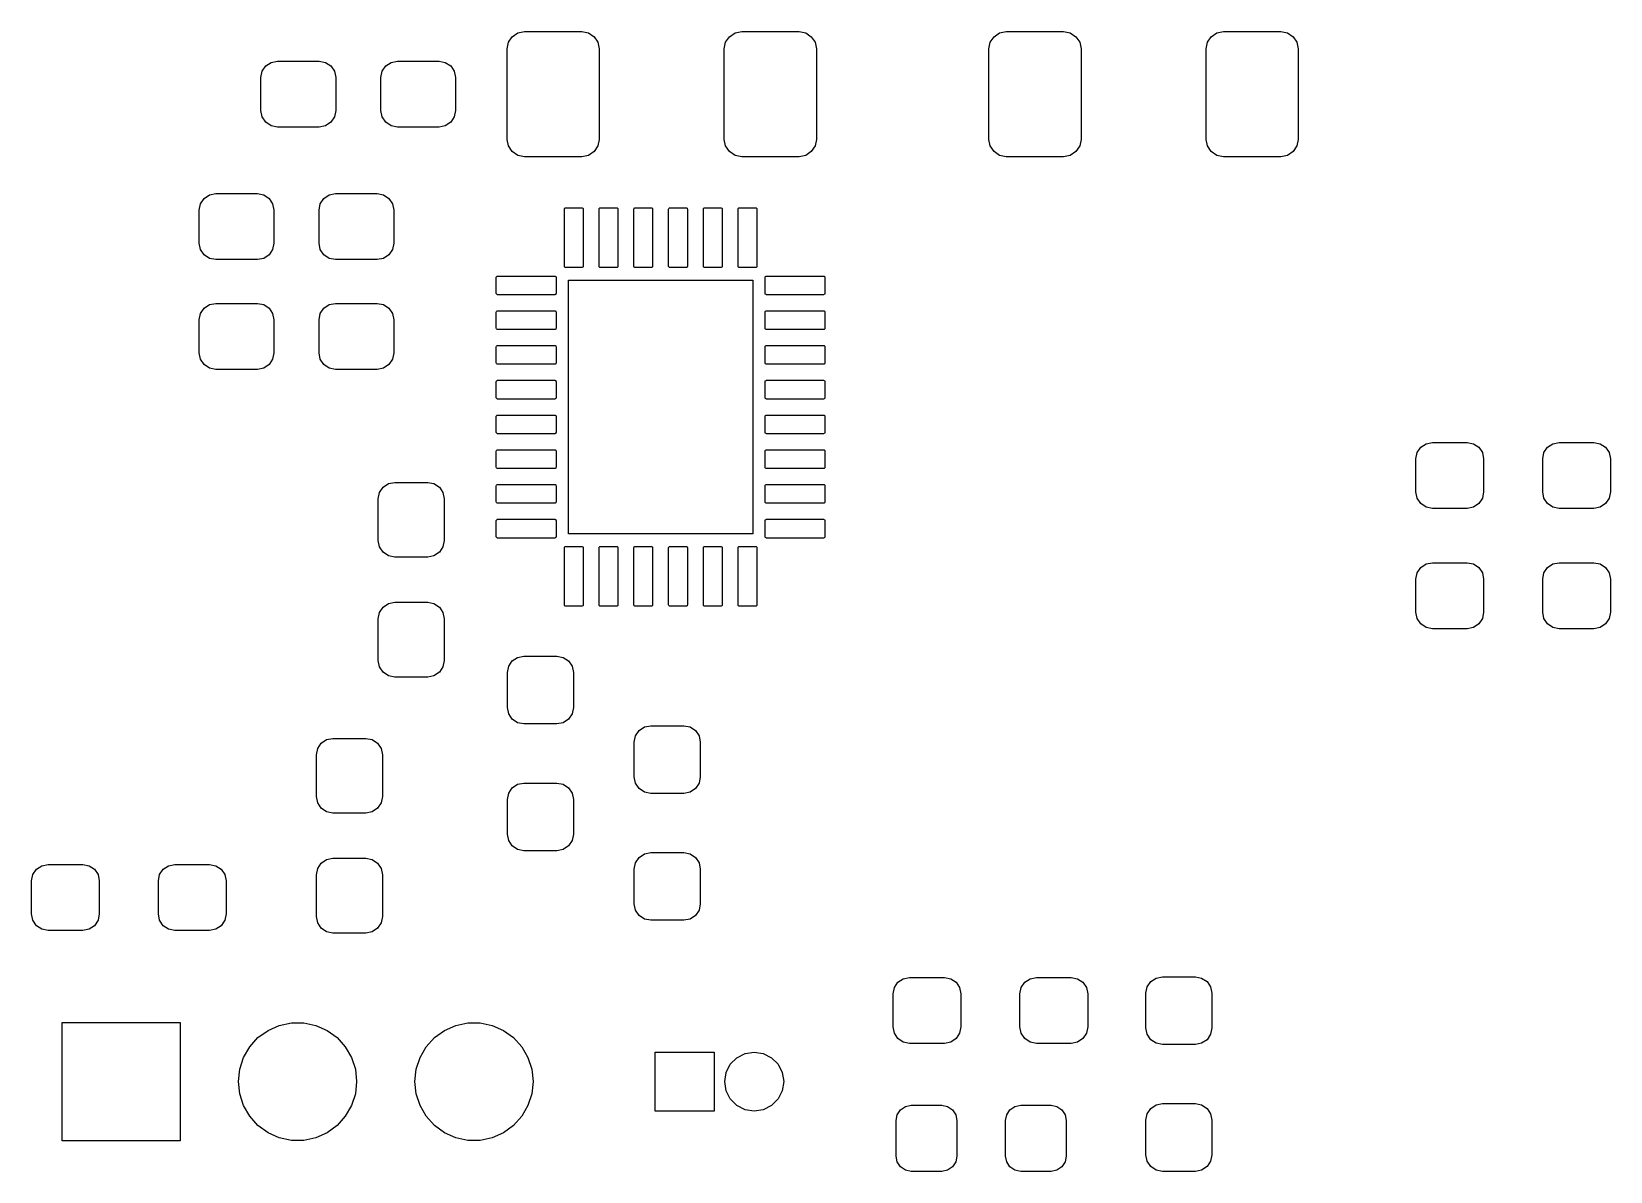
# Model space of a CAD drawing. Extents: x 108 to 189.5, y -139.6 to -60.2.
# Drawn here: x 144.56 to 167.28, y -138.25 to -121.85 of the extents above; entities that cross this region are included whole.
import ezdxf

# ---------------------------------------------------------------- set-up
doc = ezdxf.new("R2010")
doc.units = 0
doc.layers.add('BLACK', color=7, linetype='CONTINUOUS')

msp = doc.modelspace()

# ---------------------------------------------------------------- linework, layer by layer
at = {"layer": 'BLACK', "linetype": 'CONTINUOUS'}
for p, q in [((151.406, -122.099), (151.425, -122.003)), ((151.425, -122.003), (151.479, -121.922)), ((151.479, -121.922), (151.56, -121.868)), ((151.56, -121.868), (151.656, -121.849)), ((151.656, -121.849), (152.481, -121.849)), ((152.481, -121.849), (152.577, -121.868)), ((152.577, -121.868), (152.658, -121.922)), ((152.658, -121.922), (152.712, -122.003)), ((152.712, -122.003), (152.731, -122.099)), ((154.531, -122.099), (154.55, -122.003)), ((154.55, -122.003), (154.604, -121.922)), ((154.604, -121.922), (154.685, -121.868)), ((154.685, -121.868), (154.781, -121.849)), ((154.781, -121.849), (155.606, -121.849)), ((155.606, -121.849), (155.702, -121.868)), ((155.702, -121.868), (155.783, -121.922)), ((155.783, -121.922), (155.837, -122.003)), ((155.837, -122.003), (155.856, -122.099)), ((158.34, -122.099), (158.359, -122.003)), ((158.359, -122.003), (158.413, -121.922)), ((158.413, -121.922), (158.494, -121.868)), ((158.494, -121.868), (158.59, -121.849)), ((158.59, -121.849), (159.415, -121.849)), ((159.415, -121.849), (159.511, -121.868)), ((159.511, -121.868), (159.592, -121.922)), ((159.592, -121.922), (159.646, -122.003)), ((159.646, -122.003), (159.665, -122.099)), ((161.465, -122.099), (161.484, -122.003)), ((161.484, -122.003), (161.538, -121.922)), ((161.538, -121.922), (161.619, -121.868)), ((161.619, -121.868), (161.715, -121.849)), ((161.715, -121.849), (162.54, -121.849)), ((162.54, -121.849), (162.636, -121.868)), ((162.636, -121.868), (162.717, -121.922)), ((162.717, -121.922), (162.771, -122.003)), ((162.771, -122.003), (162.79, -122.099)), ((151.406, -123.399), (151.406, -122.099)), ((152.731, -122.099), (152.731, -123.399)), ((154.531, -123.399), (154.531, -122.099)), ((155.856, -122.099), (155.856, -123.399)), ((158.34, -123.399), (158.34, -122.099)), ((159.665, -122.099), (159.665, -123.399)), ((161.465, -123.399), (161.465, -122.099)), ((162.79, -122.099), (162.79, -123.399)), ((147.862, -122.511), (147.88, -122.42)), ((147.88, -122.42), (147.932, -122.343)), ((147.932, -122.343), (148.009, -122.292)), ((148.009, -122.292), (148.1, -122.274)), ((148.1, -122.274), (148.7, -122.274)), ((148.7, -122.274), (148.79, -122.292)), ((148.79, -122.292), (148.868, -122.343)), ((148.868, -122.343), (148.919, -122.42)), ((148.919, -122.42), (148.937, -122.511)), ((149.587, -122.511), (149.605, -122.42)), ((149.605, -122.42), (149.657, -122.343)), ((149.657, -122.343), (149.734, -122.292)), ((149.734, -122.292), (149.825, -122.274)), ((149.825, -122.274), (150.425, -122.274)), ((150.425, -122.274), (150.515, -122.292)), ((150.515, -122.292), (150.593, -122.343)), ((150.593, -122.343), (150.644, -122.42)), ((150.644, -122.42), (150.662, -122.511)), ((147.862, -122.986), (147.862, -122.511)), ((148.937, -122.511), (148.937, -122.986)), ((149.587, -122.986), (149.587, -122.511)), ((150.662, -122.511), (150.662, -122.986)), ((147.88, -123.077), (147.862, -122.986)), ((147.932, -123.154), (147.88, -123.077)), ((148.009, -123.206), (147.932, -123.154)), ((148.868, -123.154), (148.79, -123.206)), ((148.919, -123.077), (148.868, -123.154)), ((148.937, -122.986), (148.919, -123.077)), ((149.605, -123.077), (149.587, -122.986)), ((149.657, -123.154), (149.605, -123.077)), ((149.734, -123.206), (149.657, -123.154)), ((150.593, -123.154), (150.515, -123.206)), ((150.644, -123.077), (150.593, -123.154)), ((150.662, -122.986), (150.644, -123.077)), ((148.1, -123.224), (148.009, -123.206)), ((148.7, -123.224), (148.1, -123.224)), ((148.79, -123.206), (148.7, -123.224)), ((149.825, -123.224), (149.734, -123.206)), ((150.425, -123.224), (149.825, -123.224)), ((150.515, -123.206), (150.425, -123.224)), ((151.425, -123.494), (151.406, -123.399)), ((151.479, -123.575), (151.425, -123.494)), ((151.56, -123.63), (151.479, -123.575)), ((152.658, -123.575), (152.577, -123.63)), ((152.712, -123.494), (152.658, -123.575)), ((152.731, -123.399), (152.712, -123.494)), ((154.55, -123.494), (154.531, -123.399)), ((154.604, -123.575), (154.55, -123.494)), ((154.685, -123.63), (154.604, -123.575)), ((155.783, -123.575), (155.702, -123.63)), ((155.837, -123.494), (155.783, -123.575)), ((155.856, -123.399), (155.837, -123.494)), ((158.359, -123.494), (158.34, -123.399)), ((158.413, -123.575), (158.359, -123.494)), ((158.494, -123.63), (158.413, -123.575)), ((159.592, -123.575), (159.511, -123.63)), ((159.646, -123.494), (159.592, -123.575)), ((159.665, -123.399), (159.646, -123.494)), ((161.484, -123.494), (161.465, -123.399)), ((161.538, -123.575), (161.484, -123.494)), ((161.619, -123.63), (161.538, -123.575)), ((162.717, -123.575), (162.636, -123.63)), ((162.771, -123.494), (162.717, -123.575)), ((162.79, -123.399), (162.771, -123.494)), ((151.656, -123.649), (151.56, -123.63)), ((152.481, -123.649), (151.656, -123.649)), ((152.577, -123.63), (152.481, -123.649)), ((154.781, -123.649), (154.685, -123.63)), ((155.606, -123.649), (154.781, -123.649)), ((155.702, -123.63), (155.606, -123.649)), ((158.59, -123.649), (158.494, -123.63)), ((159.415, -123.649), (158.59, -123.649)), ((159.511, -123.63), (159.415, -123.649)), ((161.715, -123.649), (161.619, -123.63)), ((162.54, -123.649), (161.715, -123.649)), ((162.636, -123.63), (162.54, -123.649)), ((146.991, -124.325), (147.043, -124.248)), ((147.043, -124.248), (147.12, -124.197)), ((147.12, -124.197), (147.211, -124.179)), ((147.211, -124.179), (147.811, -124.179)), ((147.811, -124.179), (147.901, -124.197)), ((147.901, -124.197), (147.979, -124.248)), ((147.979, -124.248), (148.03, -124.325)), ((148.716, -124.325), (148.768, -124.248)), ((148.768, -124.248), (148.845, -124.197)), ((148.845, -124.197), (148.936, -124.179)), ((148.936, -124.179), (149.536, -124.179)), ((149.536, -124.179), (149.626, -124.197)), ((149.626, -124.197), (149.704, -124.248)), ((149.704, -124.248), (149.755, -124.325)), ((146.973, -124.416), (146.991, -124.325)), ((146.973, -124.891), (146.973, -124.416)), ((148.03, -124.325), (148.048, -124.416)), ((148.048, -124.416), (148.048, -124.891)), ((148.698, -124.416), (148.716, -124.325)), ((148.698, -124.891), (148.698, -124.416)), ((149.755, -124.325), (149.773, -124.416)), ((149.773, -124.416), (149.773, -124.891)), ((152.229, -124.403), (152.231, -124.396)), ((152.229, -125.226), (152.229, -124.403)), ((152.231, -124.396), (152.235, -124.39)), ((152.235, -124.39), (152.241, -124.386)), ((152.241, -124.386), (152.248, -124.385)), ((152.248, -124.385), (152.48, -124.385)), ((152.48, -124.385), (152.487, -124.386)), ((152.487, -124.386), (152.494, -124.39)), ((152.494, -124.39), (152.498, -124.396)), ((152.498, -124.396), (152.499, -124.403)), ((152.499, -124.403), (152.499, -125.226)), ((152.729, -124.403), (152.731, -124.396)), ((152.729, -125.226), (152.729, -124.403)), ((152.731, -124.396), (152.735, -124.39)), ((152.735, -124.39), (152.741, -124.386)), ((152.741, -124.386), (152.748, -124.385)), ((152.748, -124.385), (152.98, -124.385)), ((152.98, -124.385), (152.987, -124.386)), ((152.987, -124.386), (152.994, -124.39)), ((152.994, -124.39), (152.998, -124.396)), ((152.998, -124.396), (152.999, -124.403)), ((152.999, -124.403), (152.999, -125.226)), ((153.229, -124.403), (153.231, -124.396)), ((153.229, -125.226), (153.229, -124.403)), ((153.231, -124.396), (153.235, -124.39)), ((153.235, -124.39), (153.241, -124.386)), ((153.241, -124.386), (153.248, -124.385)), ((153.248, -124.385), (153.48, -124.385)), ((153.48, -124.385), (153.487, -124.386)), ((153.487, -124.386), (153.494, -124.39)), ((153.494, -124.39), (153.498, -124.396)), ((153.498, -124.396), (153.499, -124.403)), ((153.499, -124.403), (153.499, -125.226)), ((153.729, -124.403), (153.731, -124.396)), ((153.729, -125.226), (153.729, -124.403)), ((153.731, -124.396), (153.735, -124.39)), ((153.735, -124.39), (153.741, -124.386)), ((153.741, -124.386), (153.748, -124.385)), ((153.748, -124.385), (153.98, -124.385)), ((153.98, -124.385), (153.987, -124.386)), ((153.987, -124.386), (153.994, -124.39)), ((153.994, -124.39), (153.998, -124.396)), ((153.998, -124.396), (153.999, -124.403)), ((153.999, -124.403), (153.999, -125.226)), ((154.229, -124.403), (154.231, -124.396)), ((154.229, -125.226), (154.229, -124.403)), ((154.231, -124.396), (154.235, -124.39)), ((154.235, -124.39), (154.241, -124.386)), ((154.241, -124.386), (154.248, -124.385)), ((154.248, -124.385), (154.48, -124.385)), ((154.48, -124.385), (154.487, -124.386)), ((154.487, -124.386), (154.494, -124.39)), ((154.494, -124.39), (154.498, -124.396)), ((154.498, -124.396), (154.499, -124.403)), ((154.499, -124.403), (154.499, -125.226)), ((154.729, -124.403), (154.731, -124.396)), ((154.729, -125.226), (154.729, -124.403)), ((154.731, -124.396), (154.735, -124.39)), ((154.735, -124.39), (154.741, -124.386)), ((154.741, -124.386), (154.748, -124.385)), ((154.748, -124.385), (154.98, -124.385)), ((154.98, -124.385), (154.987, -124.386)), ((154.987, -124.386), (154.994, -124.39)), ((154.994, -124.39), (154.998, -124.396)), ((154.998, -124.396), (154.999, -124.403)), ((154.999, -124.403), (154.999, -125.226)), ((146.991, -124.982), (146.973, -124.891)), ((147.043, -125.059), (146.991, -124.982)), ((148.03, -124.982), (147.979, -125.059)), ((148.048, -124.891), (148.03, -124.982)), ((148.716, -124.982), (148.698, -124.891)), ((148.768, -125.059), (148.716, -124.982)), ((149.755, -124.982), (149.704, -125.059)), ((149.773, -124.891), (149.755, -124.982)), ((147.12, -125.111), (147.043, -125.059)), ((147.211, -125.129), (147.12, -125.111)), ((147.811, -125.129), (147.211, -125.129)), ((147.901, -125.111), (147.811, -125.129)), ((147.979, -125.059), (147.901, -125.111)), ((148.845, -125.111), (148.768, -125.059)), ((148.936, -125.129), (148.845, -125.111)), ((149.536, -125.129), (148.936, -125.129)), ((149.626, -125.111), (149.536, -125.129)), ((149.704, -125.059), (149.626, -125.111)), ((151.249, -125.383), (151.251, -125.376)), ((151.249, -125.616), (151.249, -125.383)), ((151.251, -125.376), (151.255, -125.37)), ((151.255, -125.37), (151.261, -125.366)), ((151.261, -125.366), (151.268, -125.365)), ((151.268, -125.365), (152.09, -125.365)), ((152.09, -125.365), (152.097, -125.366)), ((152.097, -125.366), (152.104, -125.37)), ((152.104, -125.37), (152.108, -125.376)), ((152.108, -125.376), (152.109, -125.383)), ((152.109, -125.383), (152.109, -125.616)), ((152.231, -125.233), (152.229, -125.226)), ((152.235, -125.239), (152.231, -125.233)), ((152.241, -125.243), (152.235, -125.239)), ((152.248, -125.245), (152.241, -125.243)), ((152.48, -125.245), (152.248, -125.245)), ((152.289, -129.075), (152.289, -125.425)), ((152.289, -125.425), (154.939, -125.425)), ((152.487, -125.243), (152.48, -125.245)), ((152.494, -125.239), (152.487, -125.243)), ((152.498, -125.233), (152.494, -125.239)), ((152.499, -125.226), (152.498, -125.233)), ((152.731, -125.233), (152.729, -125.226)), ((152.735, -125.239), (152.731, -125.233)), ((152.741, -125.243), (152.735, -125.239)), ((152.748, -125.245), (152.741, -125.243)), ((152.98, -125.245), (152.748, -125.245)), ((152.987, -125.243), (152.98, -125.245)), ((152.994, -125.239), (152.987, -125.243)), ((152.998, -125.233), (152.994, -125.239)), ((152.999, -125.226), (152.998, -125.233)), ((153.231, -125.233), (153.229, -125.226)), ((153.235, -125.239), (153.231, -125.233)), ((153.241, -125.243), (153.235, -125.239)), ((153.248, -125.245), (153.241, -125.243)), ((153.48, -125.245), (153.248, -125.245)), ((153.487, -125.243), (153.48, -125.245)), ((153.494, -125.239), (153.487, -125.243)), ((153.498, -125.233), (153.494, -125.239)), ((153.499, -125.226), (153.498, -125.233)), ((153.731, -125.233), (153.729, -125.226)), ((153.735, -125.239), (153.731, -125.233)), ((153.741, -125.243), (153.735, -125.239)), ((153.748, -125.245), (153.741, -125.243)), ((153.98, -125.245), (153.748, -125.245)), ((153.987, -125.243), (153.98, -125.245)), ((153.994, -125.239), (153.987, -125.243)), ((153.998, -125.233), (153.994, -125.239)), ((153.999, -125.226), (153.998, -125.233)), ((154.231, -125.233), (154.229, -125.226)), ((154.235, -125.239), (154.231, -125.233)), ((154.241, -125.243), (154.235, -125.239)), ((154.248, -125.245), (154.241, -125.243)), ((154.48, -125.245), (154.248, -125.245)), ((154.487, -125.243), (154.48, -125.245)), ((154.494, -125.239), (154.487, -125.243)), ((154.498, -125.233), (154.494, -125.239)), ((154.499, -125.226), (154.498, -125.233)), ((154.731, -125.233), (154.729, -125.226)), ((154.735, -125.239), (154.731, -125.233)), ((154.741, -125.243), (154.735, -125.239)), ((154.748, -125.245), (154.741, -125.243)), ((154.98, -125.245), (154.748, -125.245)), ((154.939, -125.425), (154.939, -129.075)), ((154.987, -125.243), (154.98, -125.245)), ((154.994, -125.239), (154.987, -125.243)), ((154.998, -125.233), (154.994, -125.239)), ((154.999, -125.226), (154.998, -125.233)), ((155.119, -125.383), (155.121, -125.376)), ((155.119, -125.616), (155.119, -125.383)), ((155.121, -125.376), (155.125, -125.37)), ((155.125, -125.37), (155.131, -125.366)), ((155.131, -125.366), (155.138, -125.365)), ((155.138, -125.365), (155.96, -125.365)), ((155.96, -125.365), (155.967, -125.366)), ((155.967, -125.366), (155.974, -125.37)), ((155.974, -125.37), (155.978, -125.376)), ((155.978, -125.376), (155.979, -125.383)), ((155.979, -125.383), (155.979, -125.616)), ((151.251, -125.623), (151.249, -125.616)), ((151.255, -125.629), (151.251, -125.623)), ((151.261, -125.633), (151.255, -125.629)), ((151.268, -125.635), (151.261, -125.633)), ((152.09, -125.635), (151.268, -125.635)), ((152.097, -125.633), (152.09, -125.635)), ((152.104, -125.629), (152.097, -125.633)), ((152.108, -125.623), (152.104, -125.629)), ((152.109, -125.616), (152.108, -125.623)), ((155.121, -125.623), (155.119, -125.616)), ((155.125, -125.629), (155.121, -125.623)), ((155.131, -125.633), (155.125, -125.629)), ((155.138, -125.635), (155.131, -125.633)), ((155.96, -125.635), (155.138, -125.635)), ((155.967, -125.633), (155.96, -125.635)), ((155.974, -125.629), (155.967, -125.633)), ((155.978, -125.623), (155.974, -125.629)), ((155.979, -125.616), (155.978, -125.623)), ((146.991, -125.905), (147.043, -125.828)), ((147.043, -125.828), (147.12, -125.777)), ((147.12, -125.777), (147.211, -125.759)), ((147.211, -125.759), (147.811, -125.759)), ((147.811, -125.759), (147.901, -125.777)), ((147.901, -125.777), (147.979, -125.828)), ((147.979, -125.828), (148.03, -125.905)), ((148.716, -125.905), (148.768, -125.828)), ((148.768, -125.828), (148.845, -125.777)), ((148.845, -125.777), (148.936, -125.759)), ((148.936, -125.759), (149.536, -125.759)), ((149.536, -125.759), (149.626, -125.777)), ((149.626, -125.777), (149.704, -125.828)), ((149.704, -125.828), (149.755, -125.905)), ((151.249, -125.883), (151.251, -125.876)), ((151.249, -126.116), (151.249, -125.883)), ((151.251, -125.876), (151.255, -125.87)), ((151.255, -125.87), (151.261, -125.866)), ((151.261, -125.866), (151.268, -125.865)), ((151.268, -125.865), (152.09, -125.865)), ((152.09, -125.865), (152.097, -125.866)), ((152.097, -125.866), (152.104, -125.87)), ((152.104, -125.87), (152.108, -125.876)), ((152.108, -125.876), (152.109, -125.883)), ((152.109, -125.883), (152.109, -126.116)), ((155.119, -125.883), (155.121, -125.876)), ((155.119, -126.116), (155.119, -125.883)), ((155.121, -125.876), (155.125, -125.87)), ((155.125, -125.87), (155.131, -125.866)), ((155.131, -125.866), (155.138, -125.865)), ((155.138, -125.865), (155.96, -125.865)), ((155.96, -125.865), (155.967, -125.866)), ((155.967, -125.866), (155.974, -125.87)), ((155.974, -125.87), (155.978, -125.876)), ((155.978, -125.876), (155.979, -125.883)), ((155.979, -125.883), (155.979, -126.116)), ((146.973, -125.996), (146.991, -125.905)), ((146.973, -126.471), (146.973, -125.996)), ((148.03, -125.905), (148.048, -125.996)), ((148.048, -125.996), (148.048, -126.471)), ((148.698, -125.996), (148.716, -125.905)), ((148.698, -126.471), (148.698, -125.996)), ((149.755, -125.905), (149.773, -125.996)), ((149.773, -125.996), (149.773, -126.471)), ((151.251, -126.123), (151.249, -126.116)), ((151.255, -126.129), (151.251, -126.123)), ((152.108, -126.123), (152.104, -126.129)), ((152.109, -126.116), (152.108, -126.123)), ((155.121, -126.123), (155.119, -126.116)), ((155.125, -126.129), (155.121, -126.123)), ((155.978, -126.123), (155.974, -126.129)), ((155.979, -126.116), (155.978, -126.123)), ((151.261, -126.133), (151.255, -126.129)), ((151.268, -126.135), (151.261, -126.133)), ((152.09, -126.135), (151.268, -126.135)), ((152.097, -126.133), (152.09, -126.135)), ((152.104, -126.129), (152.097, -126.133)), ((155.131, -126.133), (155.125, -126.129)), ((155.138, -126.135), (155.131, -126.133)), ((155.96, -126.135), (155.138, -126.135)), ((155.967, -126.133), (155.96, -126.135)), ((155.974, -126.129), (155.967, -126.133)), ((146.991, -126.562), (146.973, -126.471)), ((147.043, -126.639), (146.991, -126.562)), ((148.03, -126.562), (147.979, -126.639)), ((148.048, -126.471), (148.03, -126.562)), ((148.716, -126.562), (148.698, -126.471)), ((148.768, -126.639), (148.716, -126.562)), ((149.755, -126.562), (149.704, -126.639)), ((149.773, -126.471), (149.755, -126.562)), ((151.249, -126.383), (151.251, -126.376)), ((151.249, -126.616), (151.249, -126.383)), ((151.251, -126.376), (151.255, -126.37)), ((151.255, -126.37), (151.261, -126.366)), ((151.261, -126.366), (151.268, -126.365)), ((151.268, -126.365), (152.09, -126.365)), ((152.09, -126.365), (152.097, -126.366)), ((152.097, -126.366), (152.104, -126.37)), ((152.104, -126.37), (152.108, -126.376)), ((152.108, -126.376), (152.109, -126.383)), ((152.109, -126.383), (152.109, -126.616)), ((155.119, -126.383), (155.121, -126.376)), ((155.119, -126.616), (155.119, -126.383)), ((155.121, -126.376), (155.125, -126.37)), ((155.125, -126.37), (155.131, -126.366)), ((155.131, -126.366), (155.138, -126.365)), ((155.138, -126.365), (155.96, -126.365)), ((155.96, -126.365), (155.967, -126.366)), ((155.967, -126.366), (155.974, -126.37)), ((155.974, -126.37), (155.978, -126.376)), ((155.978, -126.376), (155.979, -126.383)), ((155.979, -126.383), (155.979, -126.616)), ((147.12, -126.691), (147.043, -126.639)), ((147.211, -126.709), (147.12, -126.691)), ((147.811, -126.709), (147.211, -126.709)), ((147.901, -126.691), (147.811, -126.709)), ((147.979, -126.639), (147.901, -126.691)), ((148.845, -126.691), (148.768, -126.639)), ((148.936, -126.709), (148.845, -126.691)), ((149.536, -126.709), (148.936, -126.709)), ((149.626, -126.691), (149.536, -126.709)), ((149.704, -126.639), (149.626, -126.691)), ((151.251, -126.623), (151.249, -126.616)), ((151.255, -126.629), (151.251, -126.623)), ((151.261, -126.633), (151.255, -126.629)), ((151.268, -126.635), (151.261, -126.633)), ((152.09, -126.635), (151.268, -126.635)), ((152.097, -126.633), (152.09, -126.635)), ((152.104, -126.629), (152.097, -126.633)), ((152.108, -126.623), (152.104, -126.629)), ((152.109, -126.616), (152.108, -126.623)), ((155.121, -126.623), (155.119, -126.616)), ((155.125, -126.629), (155.121, -126.623)), ((155.131, -126.633), (155.125, -126.629)), ((155.138, -126.635), (155.131, -126.633)), ((155.96, -126.635), (155.138, -126.635)), ((155.967, -126.633), (155.96, -126.635)), ((155.974, -126.629), (155.967, -126.633)), ((155.978, -126.623), (155.974, -126.629)), ((155.979, -126.616), (155.978, -126.623)), ((151.249, -126.883), (151.251, -126.876)), ((151.249, -127.116), (151.249, -126.883)), ((151.251, -126.876), (151.255, -126.87)), ((151.255, -126.87), (151.261, -126.866)), ((151.261, -126.866), (151.268, -126.865)), ((151.268, -126.865), (152.09, -126.865)), ((152.09, -126.865), (152.097, -126.866)), ((152.097, -126.866), (152.104, -126.87)), ((152.104, -126.87), (152.108, -126.876)), ((152.108, -126.876), (152.109, -126.883)), ((152.109, -126.883), (152.109, -127.116)), ((155.119, -126.883), (155.121, -126.876)), ((155.119, -127.116), (155.119, -126.883)), ((155.121, -126.876), (155.125, -126.87)), ((155.125, -126.87), (155.131, -126.866)), ((155.131, -126.866), (155.138, -126.865)), ((155.138, -126.865), (155.96, -126.865)), ((155.96, -126.865), (155.967, -126.866)), ((155.967, -126.866), (155.974, -126.87)), ((155.974, -126.87), (155.978, -126.876)), ((155.978, -126.876), (155.979, -126.883)), ((155.979, -126.883), (155.979, -127.116)), ((151.251, -127.123), (151.249, -127.116)), ((151.255, -127.129), (151.251, -127.123)), ((151.261, -127.133), (151.255, -127.129)), ((151.268, -127.135), (151.261, -127.133)), ((152.09, -127.135), (151.268, -127.135)), ((152.097, -127.133), (152.09, -127.135)), ((152.104, -127.129), (152.097, -127.133)), ((152.108, -127.123), (152.104, -127.129)), ((152.109, -127.116), (152.108, -127.123)), ((155.121, -127.123), (155.119, -127.116)), ((155.125, -127.129), (155.121, -127.123)), ((155.131, -127.133), (155.125, -127.129)), ((155.138, -127.135), (155.131, -127.133)), ((155.96, -127.135), (155.138, -127.135)), ((155.967, -127.133), (155.96, -127.135)), ((155.974, -127.129), (155.967, -127.133)), ((155.978, -127.123), (155.974, -127.129)), ((155.979, -127.116), (155.978, -127.123)), ((151.249, -127.383), (151.251, -127.376)), ((151.249, -127.616), (151.249, -127.383)), ((151.251, -127.376), (151.255, -127.37)), ((151.255, -127.37), (151.261, -127.366)), ((151.261, -127.366), (151.268, -127.365)), ((151.268, -127.365), (152.09, -127.365)), ((152.09, -127.365), (152.097, -127.366)), ((152.097, -127.366), (152.104, -127.37)), ((152.104, -127.37), (152.108, -127.376)), ((152.108, -127.376), (152.109, -127.383)), ((152.109, -127.383), (152.109, -127.616)), ((155.119, -127.383), (155.121, -127.376)), ((155.119, -127.616), (155.119, -127.383)), ((155.121, -127.376), (155.125, -127.37)), ((155.125, -127.37), (155.131, -127.366)), ((155.131, -127.366), (155.138, -127.365)), ((155.138, -127.365), (155.96, -127.365)), ((155.96, -127.365), (155.967, -127.366)), ((155.967, -127.366), (155.974, -127.37)), ((155.974, -127.37), (155.978, -127.376)), ((155.978, -127.376), (155.979, -127.383)), ((155.979, -127.383), (155.979, -127.616)), ((151.251, -127.623), (151.249, -127.616)), ((151.255, -127.629), (151.251, -127.623)), ((151.261, -127.633), (151.255, -127.629)), ((151.268, -127.635), (151.261, -127.633)), ((152.09, -127.635), (151.268, -127.635)), ((152.097, -127.633), (152.09, -127.635)), ((152.104, -127.629), (152.097, -127.633)), ((152.108, -127.623), (152.104, -127.629)), ((152.109, -127.616), (152.108, -127.623)), ((155.121, -127.623), (155.119, -127.616)), ((155.125, -127.629), (155.121, -127.623)), ((155.131, -127.633), (155.125, -127.629)), ((155.138, -127.635), (155.131, -127.633)), ((155.96, -127.635), (155.138, -127.635)), ((155.967, -127.633), (155.96, -127.635)), ((155.974, -127.629), (155.967, -127.633)), ((155.978, -127.623), (155.974, -127.629)), ((155.979, -127.616), (155.978, -127.623)), ((151.249, -127.883), (151.251, -127.876)), ((151.249, -128.116), (151.249, -127.883)), ((151.251, -127.876), (151.255, -127.87)), ((151.255, -127.87), (151.261, -127.866)), ((151.261, -127.866), (151.268, -127.865)), ((151.268, -127.865), (152.09, -127.865)), ((152.09, -127.865), (152.097, -127.866)), ((152.097, -127.866), (152.104, -127.87)), ((152.104, -127.87), (152.108, -127.876)), ((152.108, -127.876), (152.109, -127.883)), ((152.109, -127.883), (152.109, -128.116)), ((155.119, -127.883), (155.121, -127.876)), ((155.119, -128.116), (155.119, -127.883)), ((155.121, -127.876), (155.125, -127.87)), ((155.125, -127.87), (155.131, -127.866)), ((155.131, -127.866), (155.138, -127.865)), ((155.138, -127.865), (155.96, -127.865)), ((155.96, -127.865), (155.967, -127.866)), ((155.967, -127.866), (155.974, -127.87)), ((155.974, -127.87), (155.978, -127.876)), ((155.978, -127.876), (155.979, -127.883)), ((155.979, -127.883), (155.979, -128.116)), ((164.485, -127.996), (164.503, -127.905)), ((164.503, -127.905), (164.554, -127.828)), ((164.554, -127.828), (164.631, -127.777)), ((164.631, -127.777), (164.722, -127.759)), ((164.722, -127.759), (165.222, -127.759)), ((165.222, -127.759), (165.313, -127.777)), ((165.313, -127.777), (165.39, -127.828)), ((165.39, -127.828), (165.442, -127.905)), ((165.442, -127.905), (165.46, -127.996)), ((166.31, -127.996), (166.328, -127.905)), ((166.328, -127.905), (166.379, -127.828)), ((166.379, -127.828), (166.456, -127.777)), ((166.456, -127.777), (166.547, -127.759)), ((166.547, -127.759), (167.047, -127.759)), ((167.047, -127.759), (167.138, -127.777)), ((167.138, -127.777), (167.215, -127.828)), ((167.215, -127.828), (167.267, -127.905)), ((167.267, -127.905), (167.285, -127.996)), ((151.251, -128.123), (151.249, -128.116)), ((151.255, -128.129), (151.251, -128.123)), ((151.261, -128.133), (151.255, -128.129)), ((151.268, -128.135), (151.261, -128.133)), ((152.09, -128.135), (151.268, -128.135)), ((152.097, -128.133), (152.09, -128.135)), ((152.104, -128.129), (152.097, -128.133)), ((152.108, -128.123), (152.104, -128.129)), ((152.109, -128.116), (152.108, -128.123)), ((155.121, -128.123), (155.119, -128.116)), ((155.125, -128.129), (155.121, -128.123)), ((155.131, -128.133), (155.125, -128.129)), ((155.138, -128.135), (155.131, -128.133)), ((155.96, -128.135), (155.138, -128.135)), ((155.967, -128.133), (155.96, -128.135)), ((155.974, -128.129), (155.967, -128.133)), ((155.978, -128.123), (155.974, -128.129)), ((155.979, -128.116), (155.978, -128.123)), ((164.485, -128.471), (164.485, -127.996)), ((165.46, -127.996), (165.46, -128.471)), ((166.31, -128.471), (166.31, -127.996)), ((167.285, -127.996), (167.285, -128.471)), ((149.619, -128.403), (149.696, -128.352)), ((149.696, -128.352), (149.787, -128.334)), ((149.787, -128.334), (150.262, -128.334)), ((150.262, -128.334), (150.352, -128.352)), ((150.352, -128.352), (150.43, -128.403)), ((151.249, -128.383), (151.251, -128.376)), ((151.249, -128.616), (151.249, -128.383)), ((151.251, -128.376), (151.255, -128.37)), ((151.255, -128.37), (151.261, -128.366)), ((151.261, -128.366), (151.268, -128.365)), ((151.268, -128.365), (152.09, -128.365)), ((152.09, -128.365), (152.097, -128.366)), ((152.097, -128.366), (152.104, -128.37)), ((152.104, -128.37), (152.108, -128.376)), ((152.108, -128.376), (152.109, -128.383)), ((152.109, -128.383), (152.109, -128.616)), ((155.119, -128.383), (155.121, -128.376)), ((155.119, -128.616), (155.119, -128.383)), ((155.121, -128.376), (155.125, -128.37)), ((155.125, -128.37), (155.131, -128.366)), ((155.131, -128.366), (155.138, -128.365)), ((155.138, -128.365), (155.96, -128.365)), ((155.96, -128.365), (155.967, -128.366)), ((155.967, -128.366), (155.974, -128.37)), ((155.974, -128.37), (155.978, -128.376)), ((155.978, -128.376), (155.979, -128.383)), ((155.979, -128.383), (155.979, -128.616)), ((149.549, -128.571), (149.567, -128.48)), ((149.549, -129.171), (149.549, -128.571)), ((149.567, -128.48), (149.619, -128.403)), ((150.43, -128.403), (150.481, -128.48)), ((150.481, -128.48), (150.499, -128.571)), ((150.499, -128.571), (150.499, -129.171)), ((151.251, -128.623), (151.249, -128.616)), ((151.255, -128.629), (151.251, -128.623)), ((152.108, -128.623), (152.104, -128.629)), ((152.109, -128.616), (152.108, -128.623)), ((155.121, -128.623), (155.119, -128.616)), ((155.125, -128.629), (155.121, -128.623)), ((155.978, -128.623), (155.974, -128.629)), ((155.979, -128.616), (155.978, -128.623)), ((164.503, -128.562), (164.485, -128.471)), ((164.554, -128.639), (164.503, -128.562)), ((165.442, -128.562), (165.39, -128.639)), ((165.46, -128.471), (165.442, -128.562)), ((166.328, -128.562), (166.31, -128.471)), ((166.379, -128.639), (166.328, -128.562)), ((167.267, -128.562), (167.215, -128.639)), ((167.285, -128.471), (167.267, -128.562)), ((151.261, -128.633), (151.255, -128.629)), ((151.268, -128.635), (151.261, -128.633)), ((152.09, -128.635), (151.268, -128.635)), ((152.097, -128.633), (152.09, -128.635)), ((152.104, -128.629), (152.097, -128.633)), ((155.131, -128.633), (155.125, -128.629)), ((155.138, -128.635), (155.131, -128.633)), ((155.96, -128.635), (155.138, -128.635)), ((155.967, -128.633), (155.96, -128.635)), ((155.974, -128.629), (155.967, -128.633)), ((164.631, -128.691), (164.554, -128.639)), ((164.722, -128.709), (164.631, -128.691)), ((165.222, -128.709), (164.722, -128.709)), ((165.313, -128.691), (165.222, -128.709)), ((165.39, -128.639), (165.313, -128.691)), ((166.456, -128.691), (166.379, -128.639)), ((166.547, -128.709), (166.456, -128.691)), ((167.047, -128.709), (166.547, -128.709)), ((167.138, -128.691), (167.047, -128.709)), ((167.215, -128.639), (167.138, -128.691)), ((151.249, -128.883), (151.251, -128.876)), ((151.249, -129.116), (151.249, -128.883)), ((151.251, -128.876), (151.255, -128.87)), ((151.255, -128.87), (151.261, -128.866)), ((151.261, -128.866), (151.268, -128.865)), ((151.268, -128.865), (152.09, -128.865)), ((152.09, -128.865), (152.097, -128.866)), ((152.097, -128.866), (152.104, -128.87)), ((152.104, -128.87), (152.108, -128.876)), ((152.108, -128.876), (152.109, -128.883)), ((152.109, -128.883), (152.109, -129.116)), ((154.939, -129.075), (152.289, -129.075)), ((155.119, -128.883), (155.121, -128.876)), ((155.119, -129.116), (155.119, -128.883)), ((155.121, -128.876), (155.125, -128.87)), ((155.125, -128.87), (155.131, -128.866)), ((155.131, -128.866), (155.138, -128.865)), ((155.138, -128.865), (155.96, -128.865)), ((155.96, -128.865), (155.967, -128.866)), ((155.967, -128.866), (155.974, -128.87)), ((155.974, -128.87), (155.978, -128.876)), ((155.978, -128.876), (155.979, -128.883)), ((155.979, -128.883), (155.979, -129.116)), ((149.567, -129.262), (149.549, -129.171)), ((149.619, -129.339), (149.567, -129.262)), ((150.481, -129.262), (150.43, -129.339)), ((150.499, -129.171), (150.481, -129.262)), ((151.251, -129.123), (151.249, -129.116)), ((151.255, -129.129), (151.251, -129.123)), ((151.261, -129.133), (151.255, -129.129)), ((151.268, -129.135), (151.261, -129.133)), ((152.09, -129.135), (151.268, -129.135)), ((152.097, -129.133), (152.09, -129.135)), ((152.104, -129.129), (152.097, -129.133)), ((152.108, -129.123), (152.104, -129.129)), ((152.109, -129.116), (152.108, -129.123)), ((152.229, -129.273), (152.231, -129.266)), ((152.229, -130.096), (152.229, -129.273)), ((152.231, -129.266), (152.235, -129.26)), ((152.235, -129.26), (152.241, -129.256)), ((152.241, -129.256), (152.248, -129.255)), ((152.248, -129.255), (152.48, -129.255)), ((152.48, -129.255), (152.487, -129.256)), ((152.487, -129.256), (152.494, -129.26)), ((152.494, -129.26), (152.498, -129.266)), ((152.498, -129.266), (152.499, -129.273)), ((152.499, -129.273), (152.499, -130.096)), ((152.729, -129.273), (152.731, -129.266)), ((152.729, -130.096), (152.729, -129.273)), ((152.731, -129.266), (152.735, -129.26)), ((152.735, -129.26), (152.741, -129.256)), ((152.741, -129.256), (152.748, -129.255)), ((152.748, -129.255), (152.98, -129.255)), ((152.98, -129.255), (152.987, -129.256)), ((152.987, -129.256), (152.994, -129.26)), ((152.994, -129.26), (152.998, -129.266)), ((152.998, -129.266), (152.999, -129.273)), ((152.999, -129.273), (152.999, -130.096)), ((153.229, -129.273), (153.231, -129.266)), ((153.229, -130.096), (153.229, -129.273)), ((153.231, -129.266), (153.235, -129.26)), ((153.235, -129.26), (153.241, -129.256)), ((153.241, -129.256), (153.248, -129.255)), ((153.248, -129.255), (153.48, -129.255)), ((153.48, -129.255), (153.487, -129.256)), ((153.487, -129.256), (153.494, -129.26)), ((153.494, -129.26), (153.498, -129.266)), ((153.498, -129.266), (153.499, -129.273)), ((153.499, -129.273), (153.499, -130.096)), ((153.729, -129.273), (153.731, -129.266)), ((153.729, -130.096), (153.729, -129.273)), ((153.731, -129.266), (153.735, -129.26)), ((153.735, -129.26), (153.741, -129.256)), ((153.741, -129.256), (153.748, -129.255)), ((153.748, -129.255), (153.98, -129.255)), ((153.98, -129.255), (153.987, -129.256)), ((153.987, -129.256), (153.994, -129.26)), ((153.994, -129.26), (153.998, -129.266)), ((153.998, -129.266), (153.999, -129.273)), ((153.999, -129.273), (153.999, -130.096)), ((154.229, -129.273), (154.231, -129.266)), ((154.229, -130.096), (154.229, -129.273)), ((154.231, -129.266), (154.235, -129.26)), ((154.235, -129.26), (154.241, -129.256)), ((154.241, -129.256), (154.248, -129.255)), ((154.248, -129.255), (154.48, -129.255)), ((154.48, -129.255), (154.487, -129.256)), ((154.487, -129.256), (154.494, -129.26)), ((154.494, -129.26), (154.498, -129.266)), ((154.498, -129.266), (154.499, -129.273)), ((154.499, -129.273), (154.499, -130.096)), ((154.729, -129.273), (154.731, -129.266)), ((154.729, -130.096), (154.729, -129.273)), ((154.731, -129.266), (154.735, -129.26)), ((154.735, -129.26), (154.741, -129.256)), ((154.741, -129.256), (154.748, -129.255)), ((154.748, -129.255), (154.98, -129.255)), ((154.98, -129.255), (154.987, -129.256)), ((154.987, -129.256), (154.994, -129.26)), ((154.994, -129.26), (154.998, -129.266)), ((154.998, -129.266), (154.999, -129.273)), ((154.999, -129.273), (154.999, -130.096)), ((155.121, -129.123), (155.119, -129.116)), ((155.125, -129.129), (155.121, -129.123)), ((155.131, -129.133), (155.125, -129.129)), ((155.138, -129.135), (155.131, -129.133)), ((155.96, -129.135), (155.138, -129.135)), ((155.967, -129.133), (155.96, -129.135)), ((155.974, -129.129), (155.967, -129.133)), ((155.978, -129.123), (155.974, -129.129)), ((155.979, -129.116), (155.978, -129.123)), ((149.696, -129.391), (149.619, -129.339)), ((149.787, -129.409), (149.696, -129.391)), ((150.262, -129.409), (149.787, -129.409)), ((150.352, -129.391), (150.262, -129.409)), ((150.43, -129.339), (150.352, -129.391)), ((164.554, -129.558), (164.631, -129.507)), ((164.631, -129.507), (164.722, -129.489)), ((164.722, -129.489), (165.222, -129.489)), ((165.222, -129.489), (165.313, -129.507)), ((165.313, -129.507), (165.39, -129.558)), ((166.379, -129.558), (166.456, -129.507)), ((166.456, -129.507), (166.547, -129.489)), ((166.547, -129.489), (167.047, -129.489)), ((167.047, -129.489), (167.138, -129.507)), ((167.138, -129.507), (167.215, -129.558)), ((164.485, -129.726), (164.503, -129.635)), ((164.485, -130.201), (164.485, -129.726)), ((164.503, -129.635), (164.554, -129.558)), ((165.39, -129.558), (165.442, -129.635)), ((165.442, -129.635), (165.46, -129.726)), ((165.46, -129.726), (165.46, -130.201)), ((166.31, -129.726), (166.328, -129.635)), ((166.31, -130.201), (166.31, -129.726)), ((166.328, -129.635), (166.379, -129.558)), ((167.215, -129.558), (167.267, -129.635)), ((167.267, -129.635), (167.285, -129.726)), ((167.285, -129.726), (167.285, -130.201)), ((149.549, -130.296), (149.567, -130.205)), ((149.567, -130.205), (149.619, -130.128)), ((149.619, -130.128), (149.696, -130.077)), ((149.696, -130.077), (149.787, -130.059)), ((149.787, -130.059), (150.262, -130.059)), ((150.262, -130.059), (150.352, -130.077)), ((150.352, -130.077), (150.43, -130.128)), ((150.43, -130.128), (150.481, -130.205)), ((150.481, -130.205), (150.499, -130.296)), ((152.231, -130.103), (152.229, -130.096)), ((152.235, -130.109), (152.231, -130.103)), ((152.241, -130.113), (152.235, -130.109)), ((152.248, -130.115), (152.241, -130.113)), ((152.48, -130.115), (152.248, -130.115)), ((152.487, -130.113), (152.48, -130.115)), ((152.494, -130.109), (152.487, -130.113)), ((152.498, -130.103), (152.494, -130.109)), ((152.499, -130.096), (152.498, -130.103)), ((152.731, -130.103), (152.729, -130.096)), ((152.735, -130.109), (152.731, -130.103)), ((152.741, -130.113), (152.735, -130.109)), ((152.748, -130.115), (152.741, -130.113)), ((152.98, -130.115), (152.748, -130.115)), ((152.987, -130.113), (152.98, -130.115)), ((152.994, -130.109), (152.987, -130.113)), ((152.998, -130.103), (152.994, -130.109)), ((152.999, -130.096), (152.998, -130.103)), ((153.231, -130.103), (153.229, -130.096)), ((153.235, -130.109), (153.231, -130.103)), ((153.241, -130.113), (153.235, -130.109)), ((153.248, -130.115), (153.241, -130.113)), ((153.48, -130.115), (153.248, -130.115)), ((153.487, -130.113), (153.48, -130.115)), ((153.494, -130.109), (153.487, -130.113)), ((153.498, -130.103), (153.494, -130.109)), ((153.499, -130.096), (153.498, -130.103)), ((153.731, -130.103), (153.729, -130.096)), ((153.735, -130.109), (153.731, -130.103)), ((153.741, -130.113), (153.735, -130.109)), ((153.748, -130.115), (153.741, -130.113)), ((153.98, -130.115), (153.748, -130.115)), ((153.987, -130.113), (153.98, -130.115)), ((153.994, -130.109), (153.987, -130.113)), ((153.998, -130.103), (153.994, -130.109)), ((153.999, -130.096), (153.998, -130.103)), ((154.231, -130.103), (154.229, -130.096)), ((154.235, -130.109), (154.231, -130.103)), ((154.241, -130.113), (154.235, -130.109)), ((154.248, -130.115), (154.241, -130.113)), ((154.48, -130.115), (154.248, -130.115)), ((154.487, -130.113), (154.48, -130.115)), ((154.494, -130.109), (154.487, -130.113)), ((154.498, -130.103), (154.494, -130.109)), ((154.499, -130.096), (154.498, -130.103)), ((154.731, -130.103), (154.729, -130.096)), ((154.735, -130.109), (154.731, -130.103)), ((154.741, -130.113), (154.735, -130.109)), ((154.748, -130.115), (154.741, -130.113)), ((154.98, -130.115), (154.748, -130.115)), ((154.987, -130.113), (154.98, -130.115)), ((154.994, -130.109), (154.987, -130.113)), ((154.998, -130.103), (154.994, -130.109)), ((154.999, -130.096), (154.998, -130.103)), ((164.503, -130.292), (164.485, -130.201)), ((165.46, -130.201), (165.442, -130.292)), ((166.328, -130.292), (166.31, -130.201)), ((167.285, -130.201), (167.267, -130.292)), ((149.549, -130.896), (149.549, -130.296)), ((150.499, -130.296), (150.499, -130.896)), ((164.554, -130.369), (164.503, -130.292)), ((164.631, -130.421), (164.554, -130.369)), ((164.722, -130.439), (164.631, -130.421)), ((165.222, -130.439), (164.722, -130.439)), ((165.313, -130.421), (165.222, -130.439)), ((165.39, -130.369), (165.313, -130.421)), ((165.442, -130.292), (165.39, -130.369)), ((166.379, -130.369), (166.328, -130.292)), ((166.456, -130.421), (166.379, -130.369)), ((166.547, -130.439), (166.456, -130.421)), ((167.047, -130.439), (166.547, -130.439)), ((167.138, -130.421), (167.047, -130.439)), ((167.215, -130.369), (167.138, -130.421)), ((167.267, -130.292), (167.215, -130.369)), ((151.479, -130.903), (151.556, -130.852)), ((151.556, -130.852), (151.647, -130.834)), ((151.647, -130.834), (152.122, -130.834)), ((152.122, -130.834), (152.213, -130.852)), ((152.213, -130.852), (152.29, -130.903)), ((149.567, -130.987), (149.549, -130.896)), ((149.619, -131.064), (149.567, -130.987)), ((149.696, -131.116), (149.619, -131.064)), ((149.787, -131.134), (149.696, -131.116)), ((150.352, -131.116), (150.262, -131.134)), ((150.43, -131.064), (150.352, -131.116)), ((150.481, -130.987), (150.43, -131.064)), ((150.499, -130.896), (150.481, -130.987)), ((151.41, -131.071), (151.428, -130.98)), ((151.41, -131.571), (151.41, -131.071)), ((151.428, -130.98), (151.479, -130.903)), ((152.29, -130.903), (152.342, -130.98)), ((152.342, -130.98), (152.36, -131.071)), ((152.36, -131.071), (152.36, -131.571)), ((150.262, -131.134), (149.787, -131.134)), ((151.428, -131.662), (151.41, -131.571)), ((152.36, -131.571), (152.342, -131.662)), ((151.479, -131.739), (151.428, -131.662)), ((151.556, -131.791), (151.479, -131.739)), ((151.647, -131.809), (151.556, -131.791)), ((152.213, -131.791), (152.122, -131.809)), ((152.29, -131.739), (152.213, -131.791)), ((152.342, -131.662), (152.29, -131.739)), ((148.807, -132.035), (148.898, -132.017)), ((148.898, -132.017), (149.373, -132.017)), ((149.373, -132.017), (149.463, -132.035)), ((152.122, -131.809), (151.647, -131.809)), ((153.235, -132.071), (153.253, -131.98)), ((153.253, -131.98), (153.304, -131.903)), ((153.304, -131.903), (153.381, -131.852)), ((153.381, -131.852), (153.472, -131.834)), ((153.472, -131.834), (153.947, -131.834)), ((153.947, -131.834), (154.038, -131.852)), ((154.038, -131.852), (154.115, -131.903)), ((154.115, -131.903), (154.167, -131.98)), ((154.167, -131.98), (154.185, -132.071)), ((148.66, -132.254), (148.678, -132.163)), ((148.66, -132.854), (148.66, -132.254)), ((148.678, -132.163), (148.73, -132.086)), ((148.73, -132.086), (148.807, -132.035)), ((149.463, -132.035), (149.541, -132.086)), ((149.541, -132.086), (149.592, -132.163)), ((149.592, -132.163), (149.61, -132.254)), ((149.61, -132.254), (149.61, -132.854)), ((153.235, -132.571), (153.235, -132.071)), ((154.185, -132.071), (154.185, -132.571)), ((151.479, -132.728), (151.556, -132.677)), ((151.556, -132.677), (151.647, -132.659)), ((151.647, -132.659), (152.122, -132.659)), ((152.122, -132.659), (152.213, -132.677)), ((152.213, -132.677), (152.29, -132.728)), ((153.253, -132.662), (153.235, -132.571)), ((153.304, -132.739), (153.253, -132.662)), ((154.167, -132.662), (154.115, -132.739)), ((154.185, -132.571), (154.167, -132.662)), ((148.678, -132.945), (148.66, -132.854)), ((149.61, -132.854), (149.592, -132.945)), ((151.41, -132.896), (151.428, -132.805)), ((151.41, -133.396), (151.41, -132.896)), ((151.428, -132.805), (151.479, -132.728)), ((152.29, -132.728), (152.342, -132.805)), ((152.342, -132.805), (152.36, -132.896)), ((152.36, -132.896), (152.36, -133.396)), ((153.381, -132.791), (153.304, -132.739)), ((153.472, -132.809), (153.381, -132.791)), ((153.947, -132.809), (153.472, -132.809)), ((154.038, -132.791), (153.947, -132.809)), ((154.115, -132.739), (154.038, -132.791)), ((148.73, -133.022), (148.678, -132.945)), ((148.807, -133.074), (148.73, -133.022)), ((148.898, -133.092), (148.807, -133.074)), ((149.373, -133.092), (148.898, -133.092)), ((149.463, -133.074), (149.373, -133.092)), ((149.541, -133.022), (149.463, -133.074)), ((149.592, -132.945), (149.541, -133.022)), ((151.428, -133.487), (151.41, -133.396)), ((151.479, -133.564), (151.428, -133.487)), ((151.556, -133.616), (151.479, -133.564)), ((151.647, -133.634), (151.556, -133.616)), ((152.213, -133.616), (152.122, -133.634)), ((152.29, -133.564), (152.213, -133.616)), ((152.342, -133.487), (152.29, -133.564)), ((152.36, -133.396), (152.342, -133.487)), ((144.63, -133.9), (144.707, -133.849)), ((144.707, -133.849), (144.798, -133.831)), ((144.798, -133.831), (145.298, -133.831)), ((145.298, -133.831), (145.388, -133.849)), ((145.388, -133.849), (145.466, -133.9)), ((146.455, -133.9), (146.532, -133.849)), ((146.532, -133.849), (146.623, -133.831)), ((146.623, -133.831), (147.123, -133.831)), ((147.123, -133.831), (147.213, -133.849)), ((147.213, -133.849), (147.291, -133.9)), ((148.678, -133.888), (148.73, -133.811)), ((148.73, -133.811), (148.807, -133.76)), ((148.807, -133.76), (148.898, -133.742)), ((148.898, -133.742), (149.373, -133.742)), ((149.373, -133.742), (149.463, -133.76)), ((149.463, -133.76), (149.541, -133.811)), ((149.541, -133.811), (149.592, -133.888)), ((152.122, -133.634), (151.647, -133.634)), ((153.235, -133.896), (153.253, -133.805)), ((153.253, -133.805), (153.304, -133.728)), ((153.304, -133.728), (153.381, -133.677)), ((153.381, -133.677), (153.472, -133.659)), ((153.472, -133.659), (153.947, -133.659)), ((153.947, -133.659), (154.038, -133.677)), ((154.038, -133.677), (154.115, -133.728)), ((154.115, -133.728), (154.167, -133.805)), ((154.167, -133.805), (154.185, -133.896)), ((144.56, -134.068), (144.578, -133.977)), ((144.56, -134.543), (144.56, -134.068)), ((144.578, -133.977), (144.63, -133.9)), ((145.466, -133.9), (145.517, -133.977)), ((145.517, -133.977), (145.535, -134.068)), ((145.535, -134.068), (145.535, -134.543)), ((146.385, -134.068), (146.403, -133.977)), ((146.385, -134.543), (146.385, -134.068)), ((146.403, -133.977), (146.455, -133.9)), ((147.291, -133.9), (147.342, -133.977)), ((147.342, -133.977), (147.36, -134.068)), ((147.36, -134.068), (147.36, -134.543)), ((148.66, -133.979), (148.678, -133.888)), ((148.66, -134.579), (148.66, -133.979)), ((149.592, -133.888), (149.61, -133.979)), ((149.61, -133.979), (149.61, -134.579)), ((153.235, -134.396), (153.235, -133.896)), ((154.185, -133.896), (154.185, -134.396)), ((153.253, -134.487), (153.235, -134.396)), ((153.304, -134.564), (153.253, -134.487)), ((154.167, -134.487), (154.115, -134.564)), ((154.185, -134.396), (154.167, -134.487)), ((144.578, -134.634), (144.56, -134.543)), ((144.63, -134.711), (144.578, -134.634)), ((144.707, -134.763), (144.63, -134.711)), ((145.466, -134.711), (145.388, -134.763)), ((145.517, -134.634), (145.466, -134.711)), ((145.535, -134.543), (145.517, -134.634)), ((146.403, -134.634), (146.385, -134.543)), ((146.455, -134.711), (146.403, -134.634)), ((146.532, -134.763), (146.455, -134.711)), ((147.291, -134.711), (147.213, -134.763)), ((147.342, -134.634), (147.291, -134.711)), ((147.36, -134.543), (147.342, -134.634)), ((148.678, -134.67), (148.66, -134.579)), ((148.73, -134.747), (148.678, -134.67)), ((148.807, -134.799), (148.73, -134.747)), ((149.541, -134.747), (149.463, -134.799)), ((149.592, -134.67), (149.541, -134.747)), ((149.61, -134.579), (149.592, -134.67)), ((153.381, -134.616), (153.304, -134.564)), ((153.472, -134.634), (153.381, -134.616)), ((153.947, -134.634), (153.472, -134.634)), ((154.038, -134.616), (153.947, -134.634)), ((154.115, -134.564), (154.038, -134.616)), ((144.798, -134.781), (144.707, -134.763)), ((145.298, -134.781), (144.798, -134.781)), ((145.388, -134.763), (145.298, -134.781)), ((146.623, -134.781), (146.532, -134.763)), ((147.123, -134.781), (146.623, -134.781)), ((147.213, -134.763), (147.123, -134.781)), ((148.898, -134.817), (148.807, -134.799)), ((149.373, -134.817), (148.898, -134.817)), ((149.463, -134.799), (149.373, -134.817)), ((156.961, -135.693), (156.979, -135.602)), ((156.979, -135.602), (157.03, -135.525)), ((157.03, -135.525), (157.107, -135.474)), ((157.107, -135.474), (157.198, -135.456)), ((157.198, -135.456), (157.698, -135.456)), ((157.698, -135.456), (157.789, -135.474)), ((157.789, -135.474), (157.866, -135.525)), ((157.866, -135.525), (157.918, -135.602)), ((157.918, -135.602), (157.936, -135.693)), ((158.786, -135.693), (158.804, -135.602)), ((158.804, -135.602), (158.855, -135.525)), ((158.855, -135.525), (158.932, -135.474)), ((158.932, -135.474), (159.023, -135.456)), ((159.023, -135.456), (159.523, -135.456)), ((159.523, -135.456), (159.614, -135.474)), ((159.614, -135.474), (159.691, -135.525)), ((159.691, -135.525), (159.743, -135.602)), ((159.743, -135.602), (159.761, -135.693)), ((160.598, -135.683), (160.616, -135.592)), ((160.616, -135.592), (160.668, -135.515)), ((160.668, -135.515), (160.745, -135.464)), ((160.745, -135.464), (160.836, -135.446)), ((160.836, -135.446), (161.311, -135.446)), ((161.311, -135.446), (161.401, -135.464)), ((161.401, -135.464), (161.479, -135.515)), ((161.479, -135.515), (161.53, -135.592)), ((161.53, -135.592), (161.548, -135.683)), ((156.961, -136.168), (156.961, -135.693)), ((157.936, -135.693), (157.936, -136.168)), ((158.786, -136.168), (158.786, -135.693)), ((159.761, -135.693), (159.761, -136.168)), ((160.598, -136.183), (160.598, -135.683)), ((161.548, -135.683), (161.548, -136.183)), ((144.998, -137.804), (144.998, -136.104)), ((144.998, -136.104), (146.698, -136.104)), ((146.698, -136.104), (146.698, -137.804)), ((148.125, -136.145), (148.299, -136.108)), ((148.299, -136.108), (148.477, -136.108)), ((148.477, -136.108), (148.651, -136.145)), ((150.665, -136.145), (150.839, -136.108)), ((150.839, -136.108), (151.017, -136.108)), ((151.017, -136.108), (151.191, -136.145)), ((147.7, -136.454), (147.819, -136.322)), ((147.819, -136.322), (147.963, -136.217)), ((147.963, -136.217), (148.125, -136.145)), ((148.651, -136.145), (148.813, -136.217)), ((148.813, -136.217), (148.957, -136.322)), ((148.957, -136.322), (149.076, -136.454)), ((150.24, -136.454), (150.359, -136.322)), ((150.359, -136.322), (150.503, -136.217)), ((150.503, -136.217), (150.665, -136.145)), ((151.191, -136.145), (151.353, -136.217)), ((151.353, -136.217), (151.497, -136.322)), ((151.497, -136.322), (151.616, -136.454)), ((156.979, -136.259), (156.961, -136.168)), ((157.03, -136.336), (156.979, -136.259)), ((157.107, -136.388), (157.03, -136.336)), ((157.866, -136.336), (157.789, -136.388)), ((157.918, -136.259), (157.866, -136.336)), ((157.936, -136.168), (157.918, -136.259)), ((158.804, -136.259), (158.786, -136.168)), ((158.855, -136.336), (158.804, -136.259)), ((158.932, -136.388), (158.855, -136.336)), ((159.691, -136.336), (159.614, -136.388)), ((159.743, -136.259), (159.691, -136.336)), ((159.761, -136.168), (159.743, -136.259)), ((160.616, -136.274), (160.598, -136.183)), ((160.668, -136.351), (160.616, -136.274)), ((161.53, -136.274), (161.479, -136.351)), ((161.548, -136.183), (161.53, -136.274)), ((147.612, -136.608), (147.7, -136.454)), ((149.076, -136.454), (149.165, -136.608)), ((150.152, -136.608), (150.24, -136.454)), ((151.616, -136.454), (151.705, -136.608)), ((153.536, -137.379), (153.536, -136.529)), ((153.536, -136.529), (154.386, -136.529)), ((154.386, -136.529), (154.386, -137.379)), ((154.711, -136.61), (154.83, -136.549)), ((154.83, -136.549), (154.961, -136.529)), ((154.961, -136.529), (155.092, -136.549)), ((155.092, -136.549), (155.211, -136.61)), ((157.198, -136.406), (157.107, -136.388)), ((157.698, -136.406), (157.198, -136.406)), ((157.789, -136.388), (157.698, -136.406)), ((159.023, -136.406), (158.932, -136.388)), ((159.523, -136.406), (159.023, -136.406)), ((159.614, -136.388), (159.523, -136.406)), ((160.745, -136.403), (160.668, -136.351)), ((160.836, -136.421), (160.745, -136.403)), ((161.311, -136.421), (160.836, -136.421)), ((161.401, -136.403), (161.311, -136.421)), ((161.479, -136.351), (161.401, -136.403)), ((147.538, -136.954), (147.557, -136.777)), ((147.557, -136.777), (147.612, -136.608)), ((149.165, -136.608), (149.22, -136.777)), ((149.22, -136.777), (149.238, -136.954)), ((150.078, -136.954), (150.097, -136.777)), ((150.097, -136.777), (150.152, -136.608)), ((151.705, -136.608), (151.76, -136.777)), ((151.76, -136.777), (151.778, -136.954)), ((154.557, -136.822), (154.617, -136.704)), ((154.617, -136.704), (154.711, -136.61)), ((155.211, -136.61), (155.305, -136.704)), ((155.305, -136.704), (155.365, -136.822)), ((147.557, -137.13), (147.538, -136.954)), ((149.238, -136.954), (149.22, -137.13)), ((150.097, -137.13), (150.078, -136.954)), ((151.778, -136.954), (151.76, -137.13)), ((154.536, -136.954), (154.557, -136.822)), ((154.557, -137.085), (154.536, -136.954)), ((155.365, -136.822), (155.386, -136.954)), ((155.386, -136.954), (155.365, -137.085)), ((147.612, -137.299), (147.557, -137.13)), ((149.22, -137.13), (149.165, -137.299)), ((150.152, -137.299), (150.097, -137.13)), ((151.76, -137.13), (151.705, -137.299)), ((154.617, -137.203), (154.557, -137.085)), ((154.711, -137.297), (154.617, -137.203)), ((155.305, -137.203), (155.211, -137.297)), ((155.365, -137.085), (155.305, -137.203)), ((147.7, -137.453), (147.612, -137.299)), ((147.819, -137.585), (147.7, -137.453)), ((149.076, -137.453), (148.957, -137.585)), ((149.165, -137.299), (149.076, -137.453)), ((150.24, -137.453), (150.152, -137.299)), ((150.359, -137.585), (150.24, -137.453)), ((151.616, -137.453), (151.497, -137.585)), ((151.705, -137.299), (151.616, -137.453)), ((154.386, -137.379), (153.536, -137.379)), ((154.83, -137.358), (154.711, -137.297)), ((154.961, -137.379), (154.83, -137.358)), ((155.092, -137.358), (154.961, -137.379)), ((155.211, -137.297), (155.092, -137.358)), ((157.003, -137.513), (157.02, -137.43)), ((157.02, -137.43), (157.067, -137.359)), ((157.067, -137.359), (157.138, -137.311)), ((157.138, -137.311), (157.222, -137.295)), ((157.222, -137.295), (157.66, -137.295)), ((157.66, -137.295), (157.743, -137.311)), ((157.743, -137.311), (157.814, -137.359)), ((157.814, -137.359), (157.862, -137.43)), ((157.862, -137.43), (157.878, -137.513)), ((158.578, -137.513), (158.595, -137.43)), ((158.595, -137.43), (158.642, -137.359)), ((158.642, -137.359), (158.713, -137.311)), ((158.713, -137.311), (158.797, -137.295)), ((158.797, -137.295), (159.235, -137.295)), ((159.235, -137.295), (159.318, -137.311)), ((159.318, -137.311), (159.389, -137.359)), ((159.389, -137.359), (159.437, -137.43)), ((159.437, -137.43), (159.453, -137.513)), ((160.598, -137.508), (160.616, -137.417)), ((160.616, -137.417), (160.668, -137.34)), ((160.668, -137.34), (160.745, -137.289)), ((160.745, -137.289), (160.836, -137.271)), ((160.836, -137.271), (161.311, -137.271)), ((161.311, -137.271), (161.401, -137.289)), ((161.401, -137.289), (161.479, -137.34)), ((161.479, -137.34), (161.53, -137.417)), ((161.53, -137.417), (161.548, -137.508)), ((147.963, -137.69), (147.819, -137.585)), ((148.125, -137.762), (147.963, -137.69)), ((148.813, -137.69), (148.651, -137.762)), ((148.957, -137.585), (148.813, -137.69)), ((150.503, -137.69), (150.359, -137.585)), ((150.665, -137.762), (150.503, -137.69)), ((151.353, -137.69), (151.191, -137.762)), ((151.497, -137.585), (151.353, -137.69)), ((157.003, -138.026), (157.003, -137.513)), ((157.878, -137.513), (157.878, -138.026)), ((158.578, -138.026), (158.578, -137.513)), ((159.453, -137.513), (159.453, -138.026)), ((160.598, -138.008), (160.598, -137.508)), ((161.548, -137.508), (161.548, -138.008)), ((146.698, -137.804), (144.998, -137.804)), ((148.299, -137.799), (148.125, -137.762)), ((148.477, -137.799), (148.299, -137.799)), ((148.651, -137.762), (148.477, -137.799)), ((150.839, -137.799), (150.665, -137.762)), ((151.017, -137.799), (150.839, -137.799)), ((151.191, -137.762), (151.017, -137.799)), ((157.02, -138.11), (157.003, -138.026)), ((157.067, -138.181), (157.02, -138.11)), ((157.862, -138.11), (157.814, -138.181)), ((157.878, -138.026), (157.862, -138.11)), ((158.595, -138.11), (158.578, -138.026)), ((158.642, -138.181), (158.595, -138.11)), ((159.437, -138.11), (159.389, -138.181)), ((159.453, -138.026), (159.437, -138.11)), ((160.616, -138.099), (160.598, -138.008)), ((160.668, -138.176), (160.616, -138.099)), ((161.53, -138.099), (161.479, -138.176)), ((161.548, -138.008), (161.53, -138.099)), ((157.138, -138.228), (157.067, -138.181)), ((157.222, -138.245), (157.138, -138.228)), ((157.66, -138.245), (157.222, -138.245)), ((157.743, -138.228), (157.66, -138.245)), ((157.814, -138.181), (157.743, -138.228)), ((158.713, -138.228), (158.642, -138.181)), ((158.797, -138.245), (158.713, -138.228)), ((159.235, -138.245), (158.797, -138.245)), ((159.318, -138.228), (159.235, -138.245)), ((159.389, -138.181), (159.318, -138.228)), ((160.745, -138.228), (160.668, -138.176)), ((160.836, -138.246), (160.745, -138.228)), ((161.311, -138.246), (160.836, -138.246)), ((161.401, -138.228), (161.311, -138.246)), ((161.479, -138.176), (161.401, -138.228))]:
    msp.add_line(p, q, dxfattribs=at)

doc.saveas('drawing.dxf')
